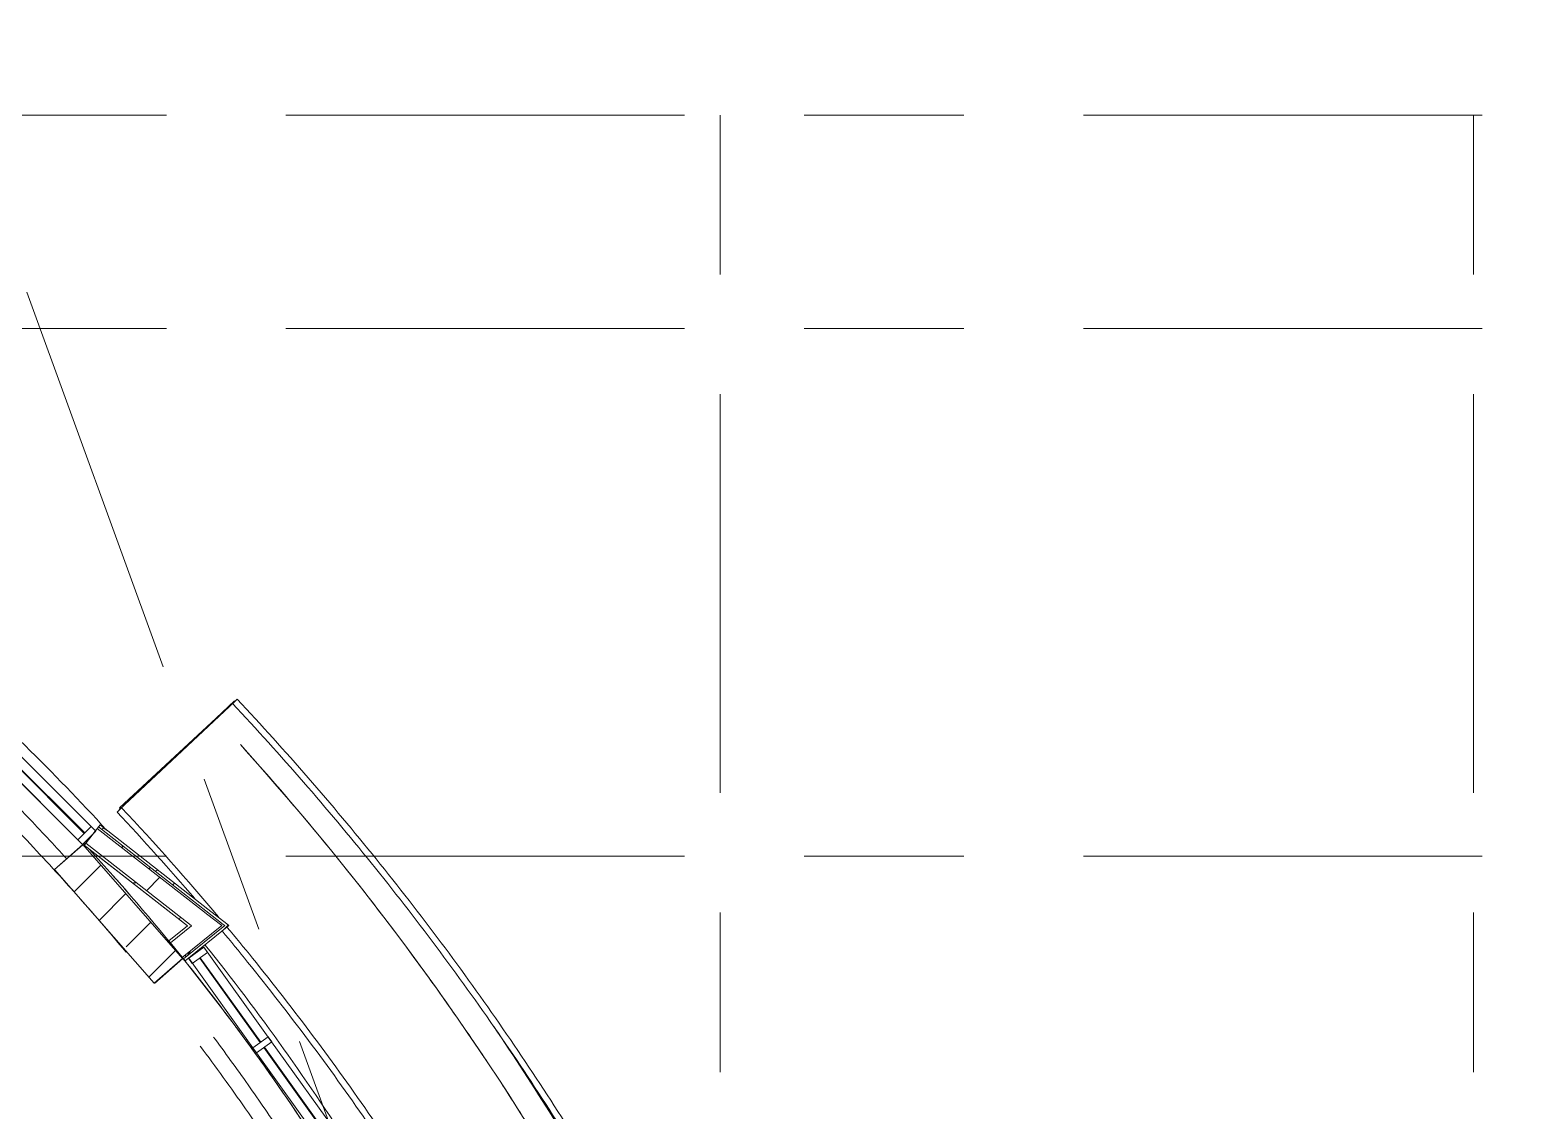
# Model space of a CAD drawing. Header units: millimetres. Extents: x 46431 to 216095, y -43515 to 31605.
# Drawn here: x 130036 to 141988, y 17487 to 26095 of the extents above; entities that cross this region are included whole.
import ezdxf

# ---------------------------------------------------------------- set-up
doc = ezdxf.new("R2010")
doc.units = ezdxf.units.MM
doc.linetypes.add('Осевые', pattern=[6350, 1270, -952.5, 3175, -952.5])
for name, color, linetype, lineweight in [('Импосты витража', 7, 'Continuous', 9), ('Импосты витража-1', 7, 'Continuous', 18), ('Линии-1', 7, 'Осевые', 9), ('Обобщенные модели', 7, 'Continuous', 9), ('Общие ребра', 7, 'Continuous', 9), ('Ограждение', 7, 'Continuous', 9), ('Оси-2', 7, 'Осевые', 9), ('Пандус', 7, 'Continuous', 9), ('Перекрытия', 7, 'Continuous', 9), ('Поручни', 7, 'Continuous', 9), ('Стены', 7, 'Continuous', 9), ('Стены-1', 7, 'Continuous', 18), ('Штриховка разреза-3', 7, 'Continuous', 9)]:
    doc.layers.add(name, color=color, linetype=linetype, lineweight=lineweight)
pattern_1 = [(45, (0, 0), (-502.8943, 502.8943), []), (45, (0, 762), (-502.8943, 502.8943), [])]
pattern_2 = [(0, (0, 0), (812.8, 203.2), [67.056, -542.544, 67.056, -542.544, -3251.2]), (0, (0, 0), (812.8, 203.2), [-1219.2, 67.056, -1152.144, 67.056, -542.544, -1422.4]), (0, (0, 0), (812.8, 203.2), [-3048, 67.056, -339.344, 67.056, -948.944]), (120, (304.8, 101.6), (-582.37636, 602.30545), [67.056, -542.544, 67.056, -542.544, -3251.2]), (120, (304.8, 101.6), (-582.37636, 602.30545), [-1219.2, 67.056, -1152.144, 67.056, -542.544, -1422.4]), (120, (304.8, 101.6), (-582.37636, 602.30545), [-3048, 67.056, -339.344, 67.056, -948.944]), (240, (406.4, 508), (-230.42364, -805.50545), [67.056, -542.544, 67.056, -542.544, -3251.2]), (240, (406.4, 508), (-230.42364, -805.50545), [-1219.2, 67.056, -1152.144, 67.056, -542.544, -1422.4]), (240, (406.4, 508), (-230.42364, -805.50545), [-3048, 67.056, -339.344, 67.056, -948.944])]

# ---------------------------------------------------------------- blocks, each defined once
blk = doc.blocks.new('Прямоугольный импост - Прямоугольный черный-8339181-План 1-го этажа на отм_ -6_000')
at = {"layer": 'Импосты витража-1'}
for p, q in [((0, 75), (-50, 75)), ((-50, 75), (-50, -75)), ((0, -75), (0, 75)), ((-50, -75), (0, -75))]:
    blk.add_line(p, q, dxfattribs=at)
blk = doc.blocks.new('Пандус19-Л-М - Пандус19-Л-М-1436887-План 1-го этажа на отм_ -6_000')
at = {"layer": 'Обобщенные модели'}
for p, q in [((131518, 20616), (131665, 20752)), ((131665, 20752), (131668, 20749)), ((131518, 20616), (130748, 19902)), ((131522, 20612), (131518, 20616)), ((131522, 20612), (131518, 20616)), ((130748, 19902), (130756, 19894)), ((130751, 19898), (130748, 19902)), ((130755, 19893), (130751, 19898)), ((130756, 19893), (130751, 19898)), ((133114, 18684), (133111, 18688)), ((134456, 16621), (134646, 16690)), ((134458, 16617), (134456, 16621)), ((134646, 16690), (134650, 16685))]:
    blk.add_line(p, q, dxfattribs=at)
for centre, major_axis, start_param, end_param in [((115452, 5728), (17658, 12960), 0.000651, 0.101255), ((115452, 5728), (17658, 12960), 6.170125, 6.38444), ((115452, 5728), (17658, 12960), 6.261252, 6.283833), ((115452, 5728), (17658, 12960), 6.238535, 6.261095), ((115452, 5728), (17820, 13078), 6.168824, 6.247313), ((115452, 5728), (17658, 12960), 6.215819, 6.227836), ((115452, 5728), (17658, 12960), 6.193102, 6.215713), ((115452, 5728), (17658, 12960), 6.170385, 6.192983), ((115453, 5729), (16811, 12338), 6.178837, 6.194316)]:
    blk.add_ellipse(centre, major_axis=major_axis, ratio=0.998752, start_param=start_param, end_param=end_param, dxfattribs=at)
blk = doc.blocks.new('Ограждение - Ограждение-1782999-План 1-го этажа на отм_ -6_000')
at = {"layer": 'Поручни'}
for p, q in [((130729, 19868), (130765, 19902)), ((133611, 16094), (133568, 16069))]:
    blk.add_line(p, q, dxfattribs=at)
for points in [[(130729, 19868), (130940, 19643), (131146, 19413), (131348, 19179)], [(130765, 19902), (131031, 19619), (131288, 19329), (131538, 19032)]]:
    blk.add_open_spline(points, degree=3, dxfattribs=at)
for points, knots in [([(131565, 18921), (131634, 18839), (132036, 18348), (132733, 17416), (133301, 16524), (133568, 16069)], [0.0594137, 0.0594137, 0.0594137, 0.0594137, 0.0744785, 0.1489571, 0.2234356, 0.2234356, 0.2234356, 0.2234356]), ([(131604, 18952), (131673, 18870), (132076, 18378), (132774, 17444), (133343, 16551), (133611, 16094)], [0.0594497, 0.0594497, 0.0594497, 0.0594497, 0.0744785, 0.1489571, 0.2234356, 0.2234356, 0.2234356, 0.2234356])]:
    blk.add_open_spline(points, degree=3, knots=knots, dxfattribs=at)
blk = doc.blocks.new('Ограждение - Ограждение-1783003-План 1-го этажа на отм_ -6_000')
at = {"layer": 'Поручни'}
for p, q in [((131649, 20731), (131686, 20766)), ((134707, 16720), (134664, 16694))]:
    blk.add_line(p, q, dxfattribs=at)
for points in [[(131649, 20731), (132033, 20322), (132770, 19475), (133778, 18126), (134381, 17179), (134664, 16694)], [(131686, 20766), (132070, 20356), (132809, 19507), (133819, 18154), (134423, 17205), (134707, 16720)]]:
    blk.add_open_spline(points, degree=3, dxfattribs=at)
blk = doc.blocks.new('Прямоугольный импост - Прямоугольный черный-8339168-План 1-го этажа на отм_ -6_000')
at = {"layer": 'Импосты витража-1'}
for p, q in [((-25, 75), (25, 75)), ((-25, -75), (-25, 75)), ((25, 75), (25, -75)), ((25, -75), (-25, -75))]:
    blk.add_line(p, q, dxfattribs=at)
blk = doc.blocks.new('Прямоугольный импост - Прямоугольный черный-8339311-План 1-го этажа на отм_ -6_000')
at = {"layer": 'Импосты витража'}
for p, q in [((126992, 22552), (127080, 22673)), ((127810, 22143), (127080, 22673)), ((127721, 22022), (126992, 22552))]:
    blk.add_line(p, q, dxfattribs=at)
blk = doc.blocks.new('Прямоугольный импост - Прямоугольный черный-8339312-План 1-го этажа на отм_ -6_000')
at = {"layer": 'Импосты витража'}
for p, q in [((132522, 17254), (131947, 18057)), ((132400, 17167), (131825, 17970)), ((132494, 17234), (132400, 17167)), ((132522, 17254), (132514, 17249))]:
    blk.add_line(p, q, dxfattribs=at)
blk = doc.blocks.new('Прямоугольный импост - Прямоугольный черный-8339178-План 1-го этажа на отм_ -6_000')
at = {"layer": 'Импосты витража-1'}
for p, q in [((-50, 75), (0, 75)), ((-50, -75), (-50, 75)), ((0, 75), (0, -75)), ((0, -75), (-50, -75))]:
    blk.add_line(p, q, dxfattribs=at)
blk = doc.blocks.new('Прямоугольный импост - Прямоугольный черный-8339395-План 1-го этажа на отм_ -6_000')
at = {"layer": 'Импосты витража'}
for p, q in [((130541, 19735), (129921, 20355)), ((130435, 19628), (129815, 20249))]:
    blk.add_line(p, q, dxfattribs=at)

msp = doc.modelspace()

# ---------------------------------------------------------------- hatches: boundary and pattern name
at = {"layer": 'Штриховка разреза-3'}
h = msp.add_hatch(dxfattribs=at)
h.set_pattern_fill('FP_6', color=256, style=0, pattern_type=2)
h.set_pattern_definition([(45, (0, 0), (-707.107, 707.107), []), (135, (0, 0), (-707.107, -707.107), [])])
h.paths.add_polyline_path([(131321.4, 18961.7), (131441.3, 19058.4), (130572, 19737.6), (130479.6, 19619.4), (131305.2, 18974.4)], flags=0)
h = msp.add_hatch(dxfattribs=at)
h.set_pattern_fill('FP_5', color=256, style=0, pattern_type=2)
h.set_pattern_definition(pattern_2)
h.paths.add_polyline_path([(131562.6, 18963.6), (131574.6, 18973.3), (130581.2, 19749.4), (130572, 19737.6), (131455.4, 19047.4)], flags=0)
h = msp.add_hatch(dxfattribs=at)
h.set_pattern_fill('FP_3', color=256, style=0, pattern_type=2)
h.set_pattern_definition(pattern_1)
h.paths.add_polyline_path([(131586.7, 18963.8), (131602.7, 18976.7), (130593.5, 19765.2), (130581.2, 19749.4), (131574.6, 18973.3)], flags=0)
h = msp.add_hatch(dxfattribs=at)
h.set_pattern_fill('FP_4', color=256, style=0, pattern_type=2)
h.set_pattern_definition([(45, (0, 0), (-424.264, 424.264), [600, -100, 20, -100]), (45, (0, 424), (-424.264, 424.264), [])])
h.paths.add_polyline_path([(131025.7, 18504.6), (131251.3, 18702.3), (130457.4, 19608.1), (130231.8, 19410.3), (130929.4, 18614.5)], flags=0)
h = msp.add_hatch(dxfattribs=at)
h.set_pattern_fill('FP_5', color=256, style=0, pattern_type=2)
h.set_pattern_definition(pattern_2)
h.paths.add_polyline_path([(131289.2, 18961.5), (131305.2, 18974.4), (130479.6, 19619.4), (130467.3, 19603.6), (131031.6, 19162.7)], flags=0)
h = msp.add_hatch(dxfattribs=at)
h.set_pattern_fill('FP_5', color=256, style=0, pattern_type=2)
h.set_pattern_definition(pattern_2)
h.paths.add_polyline_path([(131257.8, 18698.5), (131586.7, 18963.8), (131574.6, 18973.3), (131248.4, 18710.2)], flags=0)
h = msp.add_hatch(dxfattribs=at)
h.set_pattern_fill('FP_3', color=256, style=0, pattern_type=2)
h.set_pattern_definition(pattern_1)
h.paths.add_polyline_path([(131270.4, 18683), (131618.9, 18964), (131602.7, 18976.7), (131257.8, 18698.5)], flags=0)

# ---------------------------------------------------------------- linework, layer by layer
at = {"layer": 'Линии-1'}
for centre, radius, start, end in [((116549.6, 6892.9), 18540, 32.89562, 48.07243), ((116604.2, 7000), 18560, 42.31617, 47.98479), ((116604.2, 7000), 18560, 32.71142, 38.59018)]:
    msp.add_arc(centre, radius, start, end, dxfattribs=at)
at = {"layer": 'Общие ребра'}
for p, q in [((130572, 19737.6), (131425.1, 19071.1)), ((130581.2, 19749.4), (131437.1, 19080.7)), ((130457.4, 19608.1), (130231.8, 19410.3)), ((130479.6, 19619.4), (131305.2, 18974.4)), ((131425.1, 19071.1), (131441.3, 19058.4)), ((131437.1, 19080.7), (131574.6, 18973.3)), ((131441.3, 19058.4), (131562.6, 18963.6)), ((131321.4, 18961.7), (131154.3, 18827)), ((131562.6, 18963.6), (131248.4, 18710.2)), ((131586.7, 18963.8), (131257.8, 18698.5)), ((131305.2, 18974.4), (131321.4, 18961.7)), ((131574.6, 18973.3), (131586.7, 18963.8)), ((131025.7, 18504.6), (131251.3, 18702.3))]:
    msp.add_line(p, q, dxfattribs=at)
at = {"layer": 'Оси-2'}
for p, q in [((129251.3, 26095.3), (153940.5, -41737.8)), ((150171.6, 25417.1), (50527.1, 25417.1)), ((135531.6, 25417.1), (135531.6, -41733.9)), ((141531.6, 25417.1), (141531.6, -41733.9)), ((150171.6, 23717.1), (50565.6, 23717.1)), ((150171.6, 19517.1), (50527.1, 19517.1))]:
    msp.add_line(p, q, dxfattribs=at)
at = {"layer": 'Пандус'}
msp.add_line((130747, 19884.9), (131667.6, 20748.5), dxfattribs=at)
at = {"layer": 'Перекрытия'}
for p, q in [((130456.3, 19607.1), (129150.4, 20913)), ((130231.8, 19410.3), (130456.3, 19607.1)), ((130472.5, 19610.1), (130463.3, 19620.1)), ((130509.1, 19570.2), (130506, 19573.5)), ((131025.7, 18504.6), (130231.8, 19410.3)), ((131252.5, 18703.4), (131025.7, 18504.6))]:
    msp.add_line(p, q, dxfattribs=at)
for start, end in [(40.92741, 41.53842), (38.81444, 39.42471), (32.70302, 38.81464), (37.93216, 38.24583), (37.78393, 37.9305), (36.43629, 36.62579), (34.63606, 34.93524)]:
    msp.add_arc((117131.2, 7343.5), 18123.4, start, end, dxfattribs=at)
at = {"layer": 'Стены'}
for p, q in [((130557, 19718.5), (130593.5, 19765.2)), ((130593.5, 19765.2), (130646.2, 19724)), ((130463.3, 19620.1), (130472.4, 19610.2)), ((130472.4, 19610.2), (130540.8, 19697.7)), ((131289.2, 18961.5), (130506.5, 19573)), ((131141.7, 18842.5), (131289.2, 18961.5)), ((131270.4, 18683), (131141.7, 18842.5)), ((131429.1, 18810.9), (131270.4, 18683))]:
    msp.add_line(p, q, dxfattribs=at)
for radius, start, end in [(18328.4, 42.49145, 48.34016), (18123.4, 38.81349, 42.4377), (18328.4, 32.24165, 38.73074), (18123.4, 32.69175, 38.80811)]:
    msp.add_arc((117131.2, 7343.5), radius, start, end, dxfattribs=at)
at = {"layer": 'Стены-1'}
for p, q in [((129883.7, 20282.2), (130468.4, 19697.4)), ((130472, 19701), (129887.2, 20285.8)), ((130593.5, 19765.2), (130467.3, 19603.6)), ((131453, 19093.6), (130593.5, 19765.2)), ((131251.3, 18702.3), (130457.4, 19608.1)), ((130467.3, 19603.6), (131289.2, 18961.5)), ((130468.4, 19697.4), (130472, 19701)), ((130231.8, 19410.3), (131025.7, 18504.6)), ((131602.7, 18976.7), (131453, 19093.6)), ((131289.2, 18961.5), (131141.7, 18842.5)), ((131270.4, 18683), (131618.9, 18964)), ((131618.9, 18964), (131602.7, 18976.7)), ((131141.7, 18842.5), (131270.4, 18683)), ((131027, 18503.1), (131253.1, 18701.2)), ((131251.9, 18702.8), (131251.3, 18702.3)), ((131391.3, 18707.8), (131387.3, 18704.8)), ((131387.3, 18704.8), (131869, 18032.6)), ((131873, 18035.5), (131391.3, 18707.8)), ((131869, 18032.6), (131873, 18035.5)), ((131902.2, 17994.9), (131898.1, 17992)), ((131898.1, 17992), (132429.9, 17249.8)), ((132434, 17252.8), (131902.2, 17994.9))]:
    msp.add_line(p, q, dxfattribs=at)

# ---------------------------------------------------------------- block references
at = {"layer": 'Импосты витража'}
for name in ['Прямоугольный импост - Прямоугольный черный-8339395-План 1-го этажа на отм_ -6_000', 'Прямоугольный импост - Прямоугольный черный-8339312-План 1-го этажа на отм_ -6_000']:
    msp.add_blockref(name, (0, 0), dxfattribs=at)
at = {"layer": 'Импосты витража', "extrusion": (0, 0, -1)}
for name, p, rotation in [('Прямоугольный импост - Прямоугольный черный-8339178-План 1-го этажа на отм_ -6_000', (-130506.3, 19663.1), 225.0000000000002), ('Прямоугольный импост - Прямоугольный черный-8339168-План 1-го этажа на отм_ -6_000', (-131885.6, 18013.8), 234.3751861530552)]:
    msp.add_blockref(name, p, dxfattribs=dict(at, rotation=rotation))
at = {"layer": 'Импосты витража'}
for name, p, rotation in [('Прямоугольный импост - Прямоугольный черный-8339311-План 1-го этажа на отм_ -6_000', (3673.3, 37333.8), 341.624813846945), ('Прямоугольный импост - Прямоугольный черный-8339181-План 1-го этажа на отм_ -6_000', (131360.2, 18746.9), 125.6248138469447)]:
    msp.add_blockref(name, p, dxfattribs=dict(at, rotation=rotation))
at = {"layer": 'Обобщенные модели'}
msp.add_blockref('Пандус19-Л-М - Пандус19-Л-М-1436887-План 1-го этажа на отм_ -6_000', (0, 0), dxfattribs=at)
at = {"layer": 'Ограждение'}
for name in ['Ограждение - Ограждение-1783003-План 1-го этажа на отм_ -6_000', 'Ограждение - Ограждение-1782999-План 1-го этажа на отм_ -6_000']:
    msp.add_blockref(name, (0, 0), dxfattribs=at)

doc.saveas('drawing.dxf')
